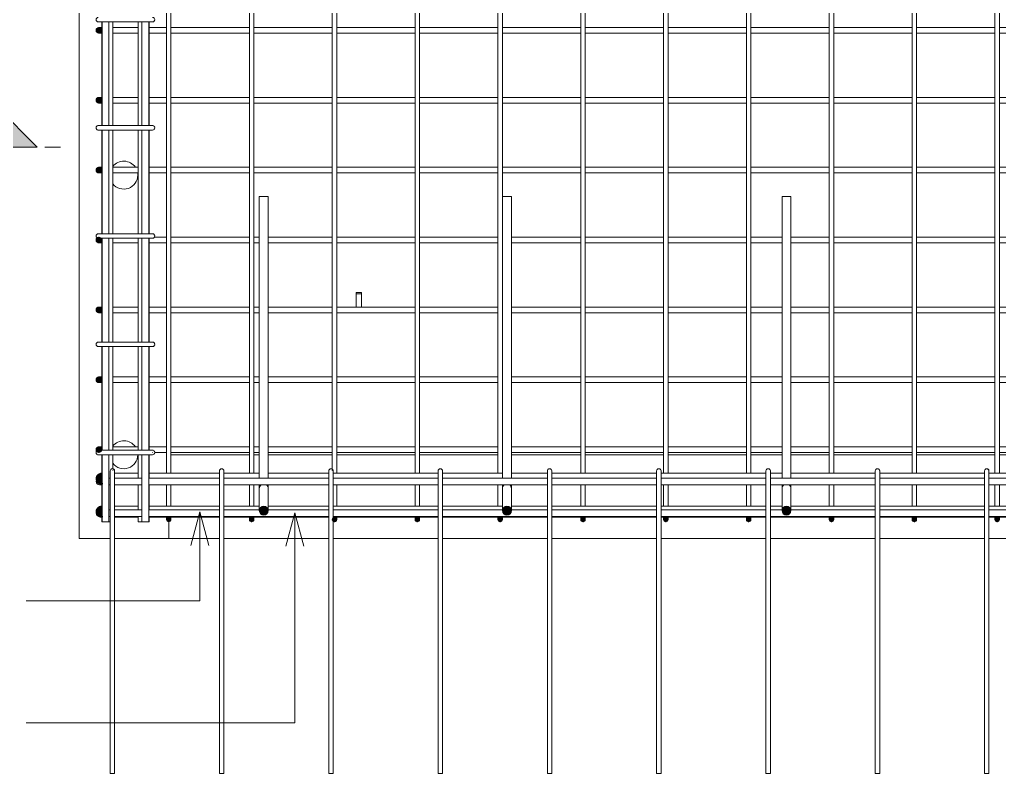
# Model space of a CAD drawing. Header units: millimetres. Extents: x 61914 to 85282, y 2378 to 28606.
# Drawn here: x 63076 to 64829, y 24630 to 25979 of the extents above; entities that cross this region are included whole.
import ezdxf

# ---------------------------------------------------------------- set-up
doc = ezdxf.new("R2010")
doc.units = ezdxf.units.MM
for name, color, linetype, lineweight in [('A-FLOR', 192, 'Continuous', 18), ('A-GENM', 13, 'Continuous', 18), ('G-ANNO-SYMB', 111, 'Continuous', 9), ('S-RBAR', 171, 'Continuous', 18), ('S-RBAR-IDEN', 171, 'Continuous', 9)]:
    doc.layers.add(name, color=color, linetype=linetype, lineweight=lineweight)

# ---------------------------------------------------------------- blocks, each defined once
blk = doc.blocks.new('RR spread anchor face based - RR-SA-2_5-150-V1-Elevation Top1')
at = {"layer": 'A-GENM'}
for p, q in [((66318, 25487.9), (66318, 25490.4)), ((66318, 25490.4), (66328, 25490.4)), ((66318, 25464.4), (66318, 25487.9)), ((66318, 25487.9), (66328, 25487.9)), ((66328, 25490.4), (66328, 25487.9)), ((66328, 25487.9), (66328, 25464.4))]:
    blk.add_line(p, q, dxfattribs=at)
blk = doc.blocks.new('Detail View - M_Section Head - Filled SHOP DWG-600895-Elevation Top1')
at = {"layer": 'G-ANNO-SYMB'}
h = blk.add_hatch(color=256, dxfattribs=at)
edge = h.paths.add_edge_path()
edge.add_line((62881.6, 25976.8), (62881.6, 25910.5))
edge.add_arc((62881.6, 25750.5), 160, 90, 135)
edge.add_line((62768.5, 25863.6), (62881.6, 25976.8))
h = blk.add_hatch(color=256, dxfattribs=at)
edge = h.paths.add_edge_path()
edge.add_line((62881.6, 25976.8), (62994.7, 25863.6))
edge.add_arc((62881.6, 25750.5), 160, 45, 90)
edge.add_line((62881.6, 25910.5), (62881.6, 25976.8))
h = blk.add_hatch(color=256, dxfattribs=at)
edge = h.paths.add_edge_path()
edge.add_line((62655.3, 25750.5), (62768.5, 25863.6))
edge.add_arc((62881.6, 25750.5), 160, 135, 180)
edge.add_line((62721.6, 25750.5), (62655.3, 25750.5))
h = blk.add_hatch(color=256, dxfattribs=at)
edge = h.paths.add_edge_path()
edge.add_line((63107.9, 25750.5), (63041.6, 25750.5))
edge.add_arc((62881.6, 25750.5), 160, 0, 45)
edge.add_line((62994.7, 25863.6), (63107.9, 25750.5))
for p, q in [((62881.6, 25976.8), (62655.3, 25750.5)), ((62881.6, 25976.8), (62768.5, 25863.6)), ((62881.6, 25976.8), (63107.9, 25750.5)), ((62881.6, 25910.5), (62881.6, 25976.8)), ((62881.6, 25976.8), (62881.6, 25910.5)), ((62994.7, 25863.6), (62881.6, 25976.8)), ((62768.5, 25863.6), (62655.3, 25750.5)), ((63107.9, 25750.5), (62994.7, 25863.6)), ((62721.6, 25750.5), (62655.3, 25750.5)), ((62655.3, 25750.5), (62721.6, 25750.5)), ((63041.6, 25750.5), (63107.9, 25750.5)), ((63041.6, 25750.5), (63107.9, 25750.5))]:
    blk.add_line(p, q, dxfattribs=at)
for start, end in [(0, 180), (90, 135), (45, 90), (135, 180), (0, 45), (180, 0)]:
    blk.add_arc((62881.6, 25750.5), 160, start, end, dxfattribs=at)

msp = doc.modelspace()

# ---------------------------------------------------------------- hatches: boundary and pattern name
at = {"layer": 'S-RBAR'}
for points in [[(63218, 25954.4), (63223, 25959.4), (63218, 25964.4), (63213, 25959.4)], [(63218, 25829.4), (63223, 25834.4), (63218, 25839.4), (63213, 25834.4)], [(63218, 25704.4), (63223, 25709.4), (63218, 25714.4), (63213, 25709.4), (63216.8, 25705.6)], [(63218, 25579.4), (63223, 25584.4), (63218, 25589.4), (63213, 25584.4)], [(63218, 25454.4), (63223, 25459.4), (63218, 25464.4), (63213, 25459.4)], [(63218, 25329.4), (63223, 25334.4), (63218, 25339.4), (63213, 25334.4)], [(63218, 25204.4), (63223, 25209.4), (63218, 25214.4), (63213, 25209.4)], [(63223, 25147.4), (63224, 25148.1), (63224, 25165.5), (63217.2, 25165.5), (63213.5, 25154.3)], [(63223, 25088.4), (63224, 25089.1), (63224, 25106.5), (63217.2, 25106.5), (63213.5, 25095.3)], [(63515.5, 25092.8), (63521, 25100.4), (63515.5, 25108), (63506.6, 25105.1), (63506.6, 25095.7)], [(63950.5, 25092.8), (63956, 25100.4), (63950.5, 25108), (63941.6, 25105.1), (63941.6, 25095.7)], [(64450.5, 25092.8), (64456, 25100.4), (64450.5, 25108), (64441.6, 25105.1), (64441.6, 25095.7)], [(63343, 25080.4), (63347, 25084.4), (63343, 25088.4), (63339, 25084.4)], [(63491.2, 25080.4), (63495.2, 25084.4), (63491.2, 25088.4), (63487.2, 25084.4)], [(63639.4, 25080.4), (63643.4, 25084.4), (63639.4, 25088.4), (63635.6, 25084.2)], [(63787.6, 25080.4), (63791.6, 25084.4), (63787.6, 25088.4), (63783.6, 25084.4)], [(63935.8, 25080.4), (63939.8, 25084.4), (63935.8, 25088.4), (63931.8, 25084.4)], [(64084, 25080.4), (64088, 25084.4), (64084, 25088.4), (64080, 25084.4)], [(64232.1, 25080.4), (64236.1, 25084.4), (64232.1, 25088.4), (64228.1, 25084.4)], [(64380.3, 25080.4), (64384.3, 25084.4), (64380.3, 25088.4), (64376.3, 25084.4)], [(64528.5, 25080.4), (64532.5, 25084.4), (64528.5, 25088.4), (64524.5, 25084.4)], [(64676.7, 25080.4), (64680.7, 25084.4), (64676.7, 25088.4), (64672.7, 25084.4)], [(64824.9, 25080.4), (64828.9, 25084.4), (64824.9, 25088.4), (64820.9, 25084.4)]]:
    msp.add_hatch(color=256, dxfattribs=at).paths.add_polyline_path(points)
h = msp.add_hatch(color=256, dxfattribs=at)
edge = h.paths.add_edge_path()
edge.add_arc((63218, 25959.4), 5, 0, 360)
h = msp.add_hatch(color=256, dxfattribs=at)
edge = h.paths.add_edge_path()
edge.add_arc((63218, 25834.4), 5, 0, 360)
h = msp.add_hatch(color=256, dxfattribs=at)
edge = h.paths.add_edge_path()
edge.add_arc((63218, 25709.4), 5, 0, 360)
h = msp.add_hatch(color=256, dxfattribs=at)
edge = h.paths.add_edge_path()
edge.add_arc((63218, 25584.4), 5, 0, 360)
h = msp.add_hatch(color=256, dxfattribs=at)
edge = h.paths.add_edge_path()
edge.add_arc((63218, 25459.4), 5, 0, 360)
h = msp.add_hatch(color=256, dxfattribs=at)
edge = h.paths.add_edge_path()
edge.add_arc((63218, 25334.4), 5, 0, 360)
h = msp.add_hatch(color=256, dxfattribs=at)
edge = h.paths.add_edge_path()
edge.add_arc((63218, 25209.4), 5, 0, 360)
h = msp.add_hatch(color=256, dxfattribs=at)
edge = h.paths.add_edge_path()
edge.add_arc((63223, 25157.4), 10, 84.3106, 270)
edge.add_line((63223, 25147.4), (63223, 25157.4))
edge.add_line((63223, 25157.4), (63224, 25167.3))
h = msp.add_hatch(color=256, dxfattribs=at)
edge = h.paths.add_edge_path()
edge.add_arc((63223, 25157.4), 10, 270, 277.0325)
edge.add_line((63224.3, 25147.5), (63223, 25157.4))
edge.add_line((63223, 25157.4), (63223, 25147.4))
h = msp.add_hatch(color=256, dxfattribs=at)
edge = h.paths.add_edge_path()
edge.add_arc((63223, 25098.4), 10, 84.3106, 270)
edge.add_line((63223, 25088.4), (63223, 25098.4))
edge.add_line((63223, 25098.4), (63224, 25108.3))
h = msp.add_hatch(color=256, dxfattribs=at)
edge = h.paths.add_edge_path()
edge.add_arc((63513, 25100.4), 8, 0, 360)
h = msp.add_hatch(color=256, dxfattribs=at)
edge = h.paths.add_edge_path()
edge.add_arc((63948, 25100.4), 8, 0, 360)
h = msp.add_hatch(color=256, dxfattribs=at)
edge = h.paths.add_edge_path()
edge.add_arc((64448, 25100.4), 8, 0, 360)
h = msp.add_hatch(color=256, dxfattribs=at)
edge = h.paths.add_edge_path()
edge.add_arc((63223, 25098.4), 10, 270, 277.0325)
edge.add_line((63224.3, 25088.5), (63223, 25098.4))
edge.add_line((63223, 25098.4), (63223, 25088.4))
h = msp.add_hatch(color=256, dxfattribs=at)
edge = h.paths.add_edge_path()
edge.add_arc((63343, 25084.4), 4, 0, 360)
h = msp.add_hatch(color=256, dxfattribs=at)
edge = h.paths.add_edge_path()
edge.add_arc((63491.2, 25084.4), 4, 0, 360)
h = msp.add_hatch(color=256, dxfattribs=at)
edge = h.paths.add_edge_path()
edge.add_arc((63639.4, 25084.4), 4, 0, 360)
h = msp.add_hatch(color=256, dxfattribs=at)
edge = h.paths.add_edge_path()
edge.add_arc((63787.6, 25084.4), 4, 0, 360)
h = msp.add_hatch(color=256, dxfattribs=at)
edge = h.paths.add_edge_path()
edge.add_arc((63935.8, 25084.4), 4, 0, 360)
h = msp.add_hatch(color=256, dxfattribs=at)
edge = h.paths.add_edge_path()
edge.add_arc((64084, 25084.4), 4, 0, 360)
h = msp.add_hatch(color=256, dxfattribs=at)
edge = h.paths.add_edge_path()
edge.add_arc((64232.1, 25084.4), 4, 0, 360)
h = msp.add_hatch(color=256, dxfattribs=at)
edge = h.paths.add_edge_path()
edge.add_arc((64380.3, 25084.4), 4, 0, 360)
h = msp.add_hatch(color=256, dxfattribs=at)
edge = h.paths.add_edge_path()
edge.add_arc((64528.5, 25084.4), 4, 0, 360)
h = msp.add_hatch(color=256, dxfattribs=at)
edge = h.paths.add_edge_path()
edge.add_arc((64676.7, 25084.4), 4, 0, 360)
h = msp.add_hatch(color=256, dxfattribs=at)
edge = h.paths.add_edge_path()
edge.add_arc((64824.9, 25084.4), 4, 0, 360)

# ---------------------------------------------------------------- linework, layer by layer
at = {"layer": 'A-FLOR'}
for p, q in [((63183, 27100.4), (63183, 25050.4)), ((63487.2, 25200.4), (63347, 25200.4)), ((63505, 25200.4), (63495.2, 25200.4)), ((63635.4, 25200.4), (63521, 25200.4)), ((63783.6, 25200.4), (63643.4, 25200.4)), ((63931.8, 25200.4), (63791.6, 25200.4)), ((64080, 25200.4), (63956, 25200.4)), ((64228.1, 25200.4), (64088, 25200.4)), ((64376.3, 25200.4), (64236.1, 25200.4)), ((64440, 25200.4), (64384.3, 25200.4)), ((64524.5, 25200.4), (64456, 25200.4)), ((64672.7, 25200.4), (64532.5, 25200.4)), ((64820.9, 25200.4), (64680.7, 25200.4)), ((64940, 25200.4), (64828.9, 25200.4)), ((63343, 25083.9), (63343, 25084.4)), ((63343, 25050.4), (63343, 25080.4)), ((63183, 25050.4), (63238.2, 25050.4)), ((63246.2, 25050.4), (63433.7, 25050.4)), ((63441.7, 25050.4), (63629.2, 25050.4)), ((63637.2, 25050.4), (63824.7, 25050.4)), ((63832.7, 25050.4), (64020.2, 25050.4)), ((64028.2, 25050.4), (64215.7, 25050.4)), ((64223.7, 25050.4), (64411.2, 25050.4)), ((64419.2, 25050.4), (64606.7, 25050.4)), ((64614.7, 25050.4), (64802.2, 25050.4)), ((64810.2, 25050.4), (64997.7, 25050.4))]:
    msp.add_line(p, q, dxfattribs=at)
for centre, start, end in [((63262.6, 25700.4), 34.3456, 142.1054), ((63262.6, 25700.4), 217.8946, 0), ((63262.6, 25700.4), 0, 9.2729), ((63262.6, 25200.4), 34.3456, 142.1054), ((63262.6, 25200.4), 217.8946, 0)]:
    msp.add_arc(centre, 25, start, end, dxfattribs=at)
at = {"layer": 'G-ANNO-SYMB'}
msp.add_line((63149.1, 25750.5), (63121.6, 25750.5), dxfattribs=at)
at = {"layer": 'S-RBAR'}
for p, q in [((63339, 26943.2), (63339, 25207.6)), ((63347, 26943.2), (63347, 25207.6)), ((63487.2, 26943.2), (63487.2, 25207.6)), ((63495.2, 26943.2), (63495.2, 25207.6)), ((63635.4, 26943.2), (63635.4, 25207.6)), ((63643.4, 26943.2), (63643.4, 25207.6)), ((63783.6, 26943.2), (63783.6, 25207.6)), ((63791.6, 26943.2), (63791.6, 25207.6)), ((63931.8, 26943.2), (63931.8, 25207.6)), ((63939.8, 26943.2), (63939.8, 25207.6)), ((64080, 26943.2), (64080, 25207.6)), ((64088, 26943.2), (64088, 25207.6)), ((64228.1, 26943.2), (64228.1, 25207.6)), ((64236.1, 26943.2), (64236.1, 25207.6)), ((64384.3, 26943.2), (64384.3, 25207.6)), ((64524.5, 26943.2), (64524.5, 25207.6)), ((64532.5, 26943.2), (64532.5, 25207.6)), ((64672.7, 26943.2), (64672.7, 25207.6)), ((64680.7, 26943.2), (64680.7, 25207.6)), ((64820.9, 26943.2), (64820.9, 25207.6)), ((64828.9, 26943.2), (64828.9, 25207.6)), ((64376.3, 26488.5), (64376.3, 25207.6)), ((63218, 25964.4), (63213, 25959.4)), ((63213, 25959.4), (63218, 25954.4)), ((63217, 25974.6), (63215.6, 25974.6)), ((63217, 25974.6), (63237, 25974.6)), ((63218, 25964.4), (63222.7, 25964.4)), ((63223, 25959.4), (63218, 25964.4)), ((63218, 25954.4), (63223, 25959.4)), ((63223, 25974.6), (63223, 25789.1)), ((63224, 25974.6), (63224, 25789.1)), ((63236, 25974.6), (63236, 25789.1)), ((63294, 25974.6), (63237, 25974.6)), ((63243, 25974.6), (63243, 25789.1)), ((63243, 25964.4), (63288, 25964.4)), ((63288, 25974.6), (63288, 25789.1)), ((63294, 25974.6), (63314, 25974.6)), ((63294, 25974.6), (63314, 25974.6)), ((63295.1, 25974.6), (63295.1, 25789.1)), ((63307.1, 25974.6), (63307.1, 25789.1)), ((63308, 25974.6), (63308, 25789.1)), ((63308, 25964.4), (63339, 25964.4)), ((63347, 25964.4), (63487.2, 25964.4)), ((63495.2, 25964.4), (63635.4, 25964.4)), ((63643.4, 25964.4), (63783.6, 25964.4)), ((63791.6, 25964.4), (63931.8, 25964.4)), ((63939.8, 25964.4), (64080, 25964.4)), ((64088, 25964.4), (64228.1, 25964.4)), ((64236.1, 25964.4), (64376.3, 25964.4)), ((64384.3, 25964.4), (64524.5, 25964.4)), ((64532.5, 25964.4), (64672.7, 25964.4)), ((64680.7, 25964.4), (64820.9, 25964.4)), ((64828.9, 25964.4), (64969, 25964.4)), ((63218, 25954.4), (63222.7, 25954.4)), ((63243, 25954.4), (63288, 25954.4)), ((63308, 25954.4), (63339, 25954.4)), ((63347, 25954.4), (63487.2, 25954.4)), ((63495.2, 25954.4), (63635.4, 25954.4)), ((63643.4, 25954.4), (63783.6, 25954.4)), ((63791.6, 25954.4), (63931.8, 25954.4)), ((63939.8, 25954.4), (64080, 25954.4)), ((64088, 25954.4), (64228.1, 25954.4)), ((64236.1, 25954.4), (64376.3, 25954.4)), ((64384.3, 25954.4), (64524.5, 25954.4)), ((64532.5, 25954.4), (64672.7, 25954.4)), ((64680.7, 25954.4), (64820.9, 25954.4)), ((64828.9, 25954.4), (64969, 25954.4)), ((63218, 25839.4), (63213, 25834.4)), ((63218, 25839.4), (63222.7, 25839.4)), ((63223, 25834.4), (63218, 25839.4)), ((63243, 25839.4), (63288, 25839.4)), ((63308, 25839.4), (63339, 25839.4)), ((63347, 25839.4), (63487.2, 25839.4)), ((63495.2, 25839.4), (63635.4, 25839.4)), ((63643.4, 25839.4), (63783.6, 25839.4)), ((63791.6, 25839.4), (63931.8, 25839.4)), ((63939.8, 25839.4), (64080, 25839.4)), ((64088, 25839.4), (64228.1, 25839.4)), ((64236.1, 25839.4), (64376.3, 25839.4)), ((64384.3, 25839.4), (64524.5, 25839.4)), ((64532.5, 25839.4), (64672.7, 25839.4)), ((64680.7, 25839.4), (64820.9, 25839.4)), ((64828.9, 25839.4), (64969, 25839.4)), ((63213, 25834.4), (63218, 25829.4)), ((63218, 25829.4), (63223, 25834.4)), ((63218, 25829.4), (63222.7, 25829.4)), ((63243, 25829.4), (63288, 25829.4)), ((63308, 25829.4), (63339, 25829.4)), ((63347, 25829.4), (63487.2, 25829.4)), ((63495.2, 25829.4), (63635.4, 25829.4)), ((63643.4, 25829.4), (63783.6, 25829.4)), ((63791.6, 25829.4), (63931.8, 25829.4)), ((63939.8, 25829.4), (64080, 25829.4)), ((64088, 25829.4), (64228.1, 25829.4)), ((64236.1, 25829.4), (64376.3, 25829.4)), ((64384.3, 25829.4), (64524.5, 25829.4)), ((64532.5, 25829.4), (64672.7, 25829.4)), ((64680.7, 25829.4), (64820.9, 25829.4)), ((64828.9, 25829.4), (64969, 25829.4)), ((63217, 25789.1), (63215.6, 25789.1)), ((63217, 25789.1), (63237, 25789.1)), ((63294, 25789.1), (63237, 25789.1)), ((63294, 25789.1), (63308.2, 25789.1)), ((63308.2, 25789.1), (63314, 25789.1)), ((63308.2, 25789.1), (63314, 25789.1)), ((63217, 25781.1), (63215.6, 25781.1)), ((63217, 25781.1), (63237, 25781.1)), ((63223, 25781.1), (63223, 25595.5)), ((63224, 25781.1), (63224, 25595.5)), ((63236, 25781.1), (63236, 25595.5)), ((63294, 25781.1), (63237, 25781.1)), ((63243, 25781.1), (63243, 25595.5)), ((63288, 25781.1), (63288, 25595.5)), ((63294, 25781.1), (63314, 25781.1)), ((63294, 25781.1), (63314, 25781.1)), ((63295.1, 25781.1), (63295.1, 25595.5)), ((63307.1, 25781.1), (63307.1, 25595.5)), ((63308, 25781.1), (63308, 25595.5)), ((63218, 25714.4), (63213, 25709.4)), ((63218, 25714.4), (63222.7, 25714.4)), ((63223, 25709.4), (63218, 25714.4)), ((63243, 25714.4), (63288, 25714.4)), ((63308, 25714.4), (63339, 25714.4)), ((63347, 25714.4), (63487.2, 25714.4)), ((63495.2, 25714.4), (63635.4, 25714.4)), ((63643.4, 25714.4), (63783.6, 25714.4)), ((63791.6, 25714.4), (63931.8, 25714.4)), ((63939.8, 25714.4), (64080, 25714.4)), ((64088, 25714.4), (64228.1, 25714.4)), ((64236.1, 25714.4), (64376.3, 25714.4)), ((64384.3, 25714.4), (64524.5, 25714.4)), ((64532.5, 25714.4), (64672.7, 25714.4)), ((64680.7, 25714.4), (64820.9, 25714.4)), ((64828.9, 25714.4), (64969, 25714.4)), ((63213, 25709.4), (63216.8, 25705.6)), ((63216.8, 25705.6), (63218, 25704.4)), ((63218, 25704.4), (63223, 25709.4)), ((63218, 25704.4), (63222.7, 25704.4)), ((63243, 25704.4), (63288, 25704.4)), ((63308, 25704.4), (63339, 25704.4)), ((63347, 25704.4), (63487.2, 25704.4)), ((63495.2, 25704.4), (63635.4, 25704.4)), ((63643.4, 25704.4), (63783.6, 25704.4)), ((63791.6, 25704.4), (63931.8, 25704.4)), ((63939.8, 25704.4), (64080, 25704.4)), ((64088, 25704.4), (64228.1, 25704.4)), ((64236.1, 25704.4), (64376.3, 25704.4)), ((64384.3, 25704.4), (64524.5, 25704.4)), ((64532.5, 25704.4), (64672.7, 25704.4)), ((64680.7, 25704.4), (64820.9, 25704.4)), ((64828.9, 25704.4), (64969, 25704.4)), ((63521, 25662.3), (63505, 25662.3)), ((63505, 25179.9), (63505, 25662.3)), ((63521, 25179.9), (63521, 25662.3)), ((63956, 25662.3), (63940, 25662.3)), ((63940, 25179.9), (63940, 25662.3)), ((63956, 25179.9), (63956, 25662.3)), ((64456, 25662.3), (64440, 25662.3)), ((64440, 25179.9), (64440, 25662.3)), ((64456, 25179.9), (64456, 25662.3)), ((63218, 25589.4), (63213, 25584.4)), ((63217, 25595.5), (63215.6, 25595.5)), ((63217, 25595.5), (63237, 25595.5)), ((63223, 25584.4), (63218, 25589.4)), ((63294, 25595.5), (63237, 25595.5)), ((63294, 25595.5), (63308.2, 25595.5)), ((63308.2, 25595.5), (63314, 25595.5)), ((63308.2, 25595.5), (63314, 25595.5)), ((63317.1, 25589.4), (63339, 25589.4)), ((63347, 25589.4), (63487.2, 25589.4)), ((63495.2, 25589.4), (63505, 25589.4)), ((63521, 25589.4), (63635.4, 25589.4)), ((63643.4, 25589.4), (63783.6, 25589.4)), ((63791.6, 25589.4), (63931.8, 25589.4)), ((63956, 25589.4), (64080, 25589.4)), ((64088, 25589.4), (64228.1, 25589.4)), ((64236.1, 25589.4), (64376.3, 25589.4)), ((64384.3, 25589.4), (64440, 25589.4)), ((64456, 25589.4), (64524.5, 25589.4)), ((64532.5, 25589.4), (64672.7, 25589.4)), ((64680.7, 25589.4), (64820.9, 25589.4)), ((64828.9, 25589.4), (64940, 25589.4)), ((63213, 25584.4), (63218, 25579.4)), ((63217, 25587.5), (63215.6, 25587.5)), ((63217, 25587.5), (63237, 25587.5)), ((63218, 25579.4), (63223, 25584.4)), ((63218, 25579.4), (63222.7, 25579.4)), ((63223, 25587.5), (63223, 25401.9)), ((63224, 25587.5), (63224, 25401.9)), ((63236, 25587.5), (63236, 25401.9)), ((63294, 25587.5), (63237, 25587.5)), ((63243, 25587.5), (63243, 25401.9)), ((63243, 25579.4), (63288, 25579.4)), ((63288, 25587.5), (63288, 25401.9)), ((63294, 25587.5), (63314, 25587.5)), ((63294, 25587.5), (63314, 25587.5)), ((63295.1, 25587.5), (63295.1, 25401.9)), ((63307.1, 25587.5), (63307.1, 25401.9)), ((63308, 25587.5), (63308, 25401.9)), ((63308, 25579.4), (63339, 25579.4)), ((63347, 25579.4), (63487.2, 25579.4)), ((63495.2, 25579.4), (63505, 25579.4)), ((63521, 25579.4), (63635.4, 25579.4)), ((63643.4, 25579.4), (63783.6, 25579.4)), ((63791.6, 25579.4), (63931.8, 25579.4)), ((63956, 25579.4), (64080, 25579.4)), ((64088, 25579.4), (64228.1, 25579.4)), ((64236.1, 25579.4), (64376.3, 25579.4)), ((64384.3, 25579.4), (64440, 25579.4)), ((64456, 25579.4), (64524.5, 25579.4)), ((64532.5, 25579.4), (64672.7, 25579.4)), ((64680.7, 25579.4), (64820.9, 25579.4)), ((64828.9, 25579.4), (64940, 25579.4)), ((63218, 25464.4), (63213, 25459.4)), ((63213, 25459.4), (63218, 25454.4)), ((63218, 25464.4), (63222.7, 25464.4)), ((63223, 25459.4), (63218, 25464.4)), ((63218, 25454.4), (63223, 25459.4)), ((63218, 25454.4), (63222.7, 25454.4)), ((63243, 25464.4), (63288, 25464.4)), ((63243, 25454.4), (63288, 25454.4)), ((63308, 25464.4), (63339, 25464.4)), ((63308, 25454.4), (63339, 25454.4)), ((63347, 25464.4), (63487.2, 25464.4)), ((63347, 25454.4), (63487.2, 25454.4)), ((63495.2, 25464.4), (63505, 25464.4)), ((63495.2, 25454.4), (63505, 25454.4)), ((63521, 25464.4), (63635.4, 25464.4)), ((63521, 25454.4), (63635.4, 25454.4)), ((63643.4, 25464.4), (63783.6, 25464.4)), ((63643.4, 25454.4), (63783.6, 25454.4)), ((63791.6, 25464.4), (63931.8, 25464.4)), ((63791.6, 25454.4), (63931.8, 25454.4)), ((63956, 25464.4), (64080, 25464.4)), ((63956, 25454.4), (64080, 25454.4)), ((64088, 25464.4), (64228.1, 25464.4)), ((64088, 25454.4), (64228.1, 25454.4)), ((64236.1, 25464.4), (64376.3, 25464.4)), ((64236.1, 25454.4), (64376.3, 25454.4)), ((64384.3, 25464.4), (64440, 25464.4)), ((64384.3, 25454.4), (64440, 25454.4)), ((64456, 25464.4), (64524.5, 25464.4)), ((64456, 25454.4), (64524.5, 25454.4)), ((64532.5, 25464.4), (64672.7, 25464.4)), ((64532.5, 25454.4), (64672.7, 25454.4)), ((64680.7, 25464.4), (64820.9, 25464.4)), ((64680.7, 25454.4), (64820.9, 25454.4)), ((64828.9, 25464.4), (64940, 25464.4)), ((64828.9, 25454.4), (64940, 25454.4)), ((63217, 25401.9), (63215.6, 25401.9)), ((63217, 25401.9), (63237, 25401.9)), ((63294, 25401.9), (63237, 25401.9)), ((63294, 25401.9), (63308.2, 25401.9)), ((63308.2, 25401.9), (63314, 25401.9)), ((63308.2, 25401.9), (63314, 25401.9)), ((63217, 25393.9), (63215.6, 25393.9)), ((63217, 25393.9), (63237, 25393.9)), ((63223, 25393.9), (63223, 25292.2)), ((63224, 25393.9), (63224, 25208.4)), ((63236, 25393.9), (63236, 25208.4)), ((63294, 25393.9), (63237, 25393.9)), ((63243, 25393.9), (63243, 25292.2)), ((63288, 25393.9), (63288, 25292.2)), ((63294, 25393.9), (63314, 25393.9)), ((63294, 25393.9), (63314, 25393.9)), ((63295.1, 25393.9), (63295.1, 25208.4)), ((63307.1, 25393.9), (63307.1, 25208.4)), ((63308, 25393.9), (63308, 25292.2)), ((63218, 25339.4), (63213, 25334.4)), ((63213, 25334.4), (63218, 25329.4)), ((63218, 25339.4), (63222.7, 25339.4)), ((63223, 25334.4), (63218, 25339.4)), ((63218, 25329.4), (63223, 25334.4)), ((63218, 25329.4), (63222.7, 25329.4)), ((63243, 25339.4), (63288, 25339.4)), ((63243, 25329.4), (63288, 25329.4)), ((63308, 25339.4), (63339, 25339.4)), ((63308, 25329.4), (63339, 25329.4)), ((63347, 25339.4), (63487.2, 25339.4)), ((63347, 25329.4), (63487.2, 25329.4)), ((63495.2, 25339.4), (63505, 25339.4)), ((63495.2, 25329.4), (63505, 25329.4)), ((63521, 25339.4), (63635.4, 25339.4)), ((63521, 25329.4), (63635.4, 25329.4)), ((63643.4, 25339.4), (63783.6, 25339.4)), ((63643.4, 25329.4), (63783.6, 25329.4)), ((63791.6, 25339.4), (63931.8, 25339.4)), ((63791.6, 25329.4), (63931.8, 25329.4)), ((63956, 25339.4), (64080, 25339.4)), ((63956, 25329.4), (64080, 25329.4)), ((64088, 25339.4), (64228.1, 25339.4)), ((64088, 25329.4), (64228.1, 25329.4)), ((64236.1, 25339.4), (64376.3, 25339.4)), ((64236.1, 25329.4), (64376.3, 25329.4)), ((64384.3, 25339.4), (64440, 25339.4)), ((64384.3, 25329.4), (64440, 25329.4)), ((64456, 25339.4), (64524.5, 25339.4)), ((64456, 25329.4), (64524.5, 25329.4)), ((64532.5, 25339.4), (64672.7, 25339.4)), ((64532.5, 25329.4), (64672.7, 25329.4)), ((64680.7, 25339.4), (64820.9, 25339.4)), ((64680.7, 25329.4), (64820.9, 25329.4)), ((64828.9, 25339.4), (64940, 25339.4)), ((64828.9, 25329.4), (64940, 25329.4)), ((63223, 25292.2), (63223, 25284)), ((63243, 25292.2), (63243, 25284)), ((63288, 25292.2), (63288, 25284)), ((63308, 25292.2), (63308, 25284)), ((63223, 25284), (63223, 25208.4)), ((63243, 25284), (63243, 25208.4)), ((63288, 25284), (63288, 25208.4)), ((63308, 25284), (63308, 25208.4)), ((63218, 25214.4), (63213, 25209.4)), ((63213, 25209.4), (63218, 25204.4)), ((63217, 25208.4), (63215.6, 25208.4)), ((63217, 25208.4), (63237, 25208.4)), ((63218, 25214.4), (63222.7, 25214.4)), ((63223, 25209.4), (63218, 25214.4)), ((63218, 25204.4), (63223, 25209.4)), ((63294, 25208.4), (63237, 25208.4)), ((63243, 25214.4), (63288, 25214.4)), ((63294, 25208.4), (63308.2, 25208.4)), ((63308, 25214.4), (63339, 25214.4)), ((63308.2, 25208.4), (63314, 25208.4)), ((63308.2, 25208.4), (63314, 25208.4)), ((63314, 25204.4), (63314.6, 25204.4)), ((63318, 25204.4), (63339, 25204.4)), ((63339, 25199.1), (63339, 25207.6)), ((63347, 25214.4), (63487.2, 25214.4)), ((63347, 25199.1), (63347, 25207.6)), ((63347, 25204.4), (63487.2, 25204.4)), ((63487.2, 25199.1), (63487.2, 25207.6)), ((63495.2, 25214.4), (63505, 25214.4)), ((63495.2, 25199.1), (63495.2, 25207.6)), ((63495.2, 25204.4), (63505, 25204.4)), ((63521, 25214.4), (63635.4, 25214.4)), ((63521, 25204.4), (63635.4, 25204.4)), ((63635.4, 25199.1), (63635.4, 25207.6)), ((63643.4, 25214.4), (63783.6, 25214.4)), ((63643.4, 25199.1), (63643.4, 25207.6)), ((63643.4, 25204.4), (63783.6, 25204.4)), ((63783.6, 25199.1), (63783.6, 25207.6)), ((63791.6, 25214.4), (63931.8, 25214.4)), ((63791.6, 25199.1), (63791.6, 25207.6)), ((63791.6, 25204.4), (63931.8, 25204.4)), ((63931.8, 25199.1), (63931.8, 25207.6)), ((63939.8, 25199.1), (63939.8, 25207.6)), ((63956, 25214.4), (64080, 25214.4)), ((63956, 25204.4), (64080, 25204.4)), ((64080, 25199.1), (64080, 25207.6)), ((64088, 25214.4), (64228.1, 25214.4)), ((64088, 25199.1), (64088, 25207.6)), ((64088, 25204.4), (64228.1, 25204.4)), ((64228.1, 25199.1), (64228.1, 25207.6)), ((64236.1, 25214.4), (64376.3, 25214.4)), ((64236.1, 25199.1), (64236.1, 25207.6)), ((64236.1, 25204.4), (64376.3, 25204.4)), ((64376.3, 25199.1), (64376.3, 25207.6)), ((64384.3, 25214.4), (64440, 25214.4)), ((64384.3, 25199.1), (64384.3, 25207.6)), ((64384.3, 25204.4), (64440, 25204.4)), ((64456, 25214.4), (64524.5, 25214.4)), ((64456, 25204.4), (64524.5, 25204.4)), ((64524.5, 25199.1), (64524.5, 25207.6)), ((64532.5, 25214.4), (64672.7, 25214.4)), ((64532.5, 25199.1), (64532.5, 25207.6)), ((64532.5, 25204.4), (64672.7, 25204.4)), ((64672.7, 25199.1), (64672.7, 25207.6)), ((64680.7, 25214.4), (64820.9, 25214.4)), ((64680.7, 25199.1), (64680.7, 25207.6)), ((64680.7, 25204.4), (64820.9, 25204.4)), ((64820.9, 25199.1), (64820.9, 25207.6)), ((64828.9, 25214.4), (64940, 25214.4)), ((64828.9, 25199.1), (64828.9, 25207.6)), ((64828.9, 25204.4), (64940, 25204.4)), ((63217, 25200.4), (63215.6, 25200.4)), ((63217, 25200.4), (63237, 25200.4)), ((63223, 25200.4), (63223, 25184.9)), ((63224, 25200.4), (63224, 25080.4)), ((63236, 25200.4), (63236, 25080.4)), ((63294, 25200.4), (63237, 25200.4)), ((63243, 25200.4), (63243, 25184.9)), ((63288, 25200.4), (63288, 25184.9)), ((63294, 25200.4), (63314, 25200.4)), ((63294, 25200.4), (63314, 25200.4)), ((63295.1, 25200.4), (63295.1, 25080.4)), ((63307.1, 25200.4), (63307.1, 25080.4)), ((63308, 25200.4), (63308, 25184.9)), ((63339, 25199.1), (63339, 25185.7)), ((63347, 25199.1), (63347, 25185.7)), ((63487.2, 25199.1), (63487.2, 25185.7)), ((63495.2, 25199.1), (63495.2, 25185.7)), ((63635.4, 25199.1), (63635.4, 25185.7)), ((63643.4, 25199.1), (63643.4, 25185.7)), ((63783.6, 25199.1), (63783.6, 25185.7)), ((63791.6, 25199.1), (63791.6, 25185.7)), ((63931.8, 25199.1), (63931.8, 25185.7)), ((63939.8, 25199.1), (63939.8, 25185.7)), ((64080, 25199.1), (64080, 25185.7)), ((64088, 25199.1), (64088, 25185.7)), ((64228.1, 25199.1), (64228.1, 25185.7)), ((64236.1, 25199.1), (64236.1, 25185.7)), ((64376.3, 25199.1), (64376.3, 25185.7)), ((64384.3, 25199.1), (64384.3, 25185.7)), ((64524.5, 25199.1), (64524.5, 25185.7)), ((64532.5, 25199.1), (64532.5, 25185.7)), ((64672.7, 25199.1), (64672.7, 25185.7)), ((64680.7, 25199.1), (64680.7, 25185.7)), ((64820.9, 25199.1), (64820.9, 25185.7)), ((64828.9, 25199.1), (64828.9, 25185.7)), ((63223, 25176.8), (63223, 25184.9)), ((63223, 25176.8), (63223, 25167.4)), ((63238.2, 25171.4), (63238.2, 25151.4)), ((63238.2, 25171.4), (63238.2, 25151.4)), ((63243, 25176.8), (63243, 25184.9)), ((63243, 25176.8), (63243, 25175.3)), ((63243, 25172), (63243, 25171.4)), ((63246.2, 25171.4), (63246.2, 25165.5)), ((63246.2, 25171.4), (63246.2, 25165.5)), ((63288, 25176.8), (63288, 25184.9)), ((63288, 25176.8), (63288, 25158.4)), ((63308, 25176.8), (63308, 25184.9)), ((63308, 25176.8), (63308, 25158.4)), ((63339, 25185.7), (63339, 25177.2)), ((63339, 25177.2), (63339, 25167.4)), ((63347, 25185.7), (63347, 25177.2)), ((63347, 25177.2), (63347, 25167.4)), ((63433.7, 25171.4), (63433.7, 25151.4)), ((63433.7, 25171.4), (63433.7, 25151.4)), ((63441.7, 25171.4), (63441.7, 25165.5)), ((63441.7, 25171.4), (63441.7, 25165.5)), ((63487.2, 25185.7), (63487.2, 25177.2)), ((63487.2, 25177.2), (63487.2, 25167.4)), ((63495.2, 25185.7), (63495.2, 25177.2)), ((63495.2, 25177.2), (63495.2, 25167.4)), ((63505, 25158.1), (63505, 25179.9)), ((63521, 25158.1), (63521, 25179.9)), ((63629.2, 25171.4), (63629.2, 25151.4)), ((63629.2, 25171.4), (63629.2, 25151.4)), ((63635.4, 25185.7), (63635.4, 25177.2)), ((63635.4, 25177.2), (63635.4, 25174.4)), ((63635.4, 25172.2), (63635.4, 25171.4)), ((63637.2, 25171.4), (63637.2, 25165.5)), ((63637.2, 25171.4), (63637.2, 25165.5)), ((63643.4, 25185.7), (63643.4, 25177.2)), ((63643.4, 25177.2), (63643.4, 25167.4)), ((63783.6, 25185.7), (63783.6, 25177.2)), ((63783.6, 25177.2), (63783.6, 25167.4)), ((63791.6, 25185.7), (63791.6, 25177.2)), ((63791.6, 25177.2), (63791.6, 25167.4)), ((63824.7, 25171.4), (63824.7, 25151.4)), ((63824.7, 25171.4), (63824.7, 25151.4)), ((63832.7, 25171.4), (63832.7, 25165.5)), ((63832.7, 25171.4), (63832.7, 25165.5)), ((63931.8, 25185.7), (63931.8, 25177.2)), ((63931.8, 25177.2), (63931.8, 25167.4)), ((63939.8, 25185.7), (63939.8, 25177.2)), ((63939.8, 25177.2), (63939.8, 25167.4)), ((63940, 25158.1), (63940, 25179.9)), ((63956, 25158.1), (63956, 25179.9)), ((64020.2, 25171.4), (64020.2, 25151.4)), ((64020.2, 25171.4), (64020.2, 25151.4)), ((64028.2, 25171.4), (64028.2, 25165.5)), ((64028.2, 25171.4), (64028.2, 25165.5)), ((64080, 25185.7), (64080, 25177.2)), ((64080, 25177.2), (64080, 25167.4)), ((64088, 25185.7), (64088, 25177.2)), ((64088, 25177.2), (64088, 25167.4)), ((64215.7, 25171.4), (64215.7, 25151.4)), ((64215.7, 25171.4), (64215.7, 25151.4)), ((64223.7, 25171.4), (64223.7, 25165.5)), ((64223.7, 25171.4), (64223.7, 25165.5)), ((64228.1, 25185.7), (64228.1, 25177.2)), ((64228.1, 25177.2), (64228.1, 25167.4)), ((64236.1, 25185.7), (64236.1, 25177.2)), ((64236.1, 25177.2), (64236.1, 25167.4)), ((64376.3, 25185.7), (64376.3, 25177.2)), ((64376.3, 25177.2), (64376.3, 25167.4)), ((64384.3, 25185.7), (64384.3, 25177.2)), ((64384.3, 25177.2), (64384.3, 25167.4)), ((64411.2, 25171.4), (64411.2, 25151.4)), ((64411.2, 25171.4), (64411.2, 25151.4)), ((64419.2, 25171.4), (64419.2, 25165.5)), ((64419.2, 25171.4), (64419.2, 25165.5)), ((64440, 25158.1), (64440, 25179.9)), ((64456, 25158.1), (64456, 25179.9)), ((64524.5, 25185.7), (64524.5, 25177.2)), ((64524.5, 25177.2), (64524.5, 25167.4)), ((64532.5, 25185.7), (64532.5, 25177.2)), ((64532.5, 25177.2), (64532.5, 25167.4)), ((64606.7, 25171.4), (64606.7, 25151.4)), ((64606.7, 25171.4), (64606.7, 25151.4)), ((64614.7, 25171.4), (64614.7, 25165.5)), ((64614.7, 25171.4), (64614.7, 25165.5)), ((64672.7, 25185.7), (64672.7, 25177.2)), ((64672.7, 25177.2), (64672.7, 25167.4)), ((64680.7, 25185.7), (64680.7, 25177.2)), ((64680.7, 25177.2), (64680.7, 25167.4)), ((64802.2, 25171.4), (64802.2, 25151.4)), ((64802.2, 25171.4), (64802.2, 25151.4)), ((64810.2, 25171.4), (64810.2, 25165.5)), ((64810.2, 25171.4), (64810.2, 25165.5)), ((64820.9, 25185.7), (64820.9, 25177.2)), ((64820.9, 25177.2), (64820.9, 25167.4)), ((64828.9, 25185.7), (64828.9, 25177.2)), ((64828.9, 25177.2), (64828.9, 25167.4)), ((63217.2, 25165.5), (63213.5, 25154.3)), ((63213.5, 25154.3), (63223, 25147.4)), ((63224, 25165.5), (63217.2, 25165.5)), ((63219, 25158.4), (63223.7, 25158.4)), ((63223, 25167.4), (63223.2, 25167.4)), ((63223, 25157.4), (63224, 25167.3)), ((63224.3, 25147.5), (63223, 25157.4)), ((63223, 25157.4), (63223, 25147.4)), ((63223, 25147.4), (63223, 25157.4)), ((63224, 25148.1), (63224, 25165.5)), ((63235.8, 25158.4), (63238, 25158.4)), ((63238.2, 24630.4), (63238.2, 25151.4)), ((63238.2, 25104.4), (63238.2, 25151.4)), ((63246.1, 25167.4), (63265, 25167.4)), ((63246.1, 25158.4), (63249, 25158.4)), ((63246.2, 25165.5), (63246.2, 25151.4)), ((63246.2, 24630.4), (63246.2, 25151.4)), ((63246.2, 25104.4), (63246.2, 25151.4)), ((63295.1, 25158.4), (63249, 25158.4)), ((63265, 25167.4), (63288, 25167.4)), ((63433.7, 25158.4), (63307.1, 25158.4)), ((63308, 25167.4), (63433.7, 25167.4)), ((63433.7, 24630.4), (63433.7, 25151.4)), ((63433.7, 25104.4), (63433.7, 25151.4)), ((63441.7, 25167.4), (63505, 25167.4)), ((63441.7, 25165.5), (63441.7, 25151.4)), ((63629.2, 25158.4), (63441.7, 25158.4)), ((63441.7, 24630.4), (63441.7, 25151.4)), ((63441.7, 25104.4), (63441.7, 25151.4)), ((63521, 25167.4), (63629.2, 25167.4)), ((63629.2, 24630.4), (63629.2, 25151.4)), ((63629.2, 25104.4), (63629.2, 25151.4)), ((63637.2, 25167.4), (63824.7, 25167.4)), ((63637.2, 25165.5), (63637.2, 25151.4)), ((63824.7, 25158.4), (63637.2, 25158.4)), ((63637.2, 24630.4), (63637.2, 25151.4)), ((63637.2, 25104.4), (63637.2, 25151.4)), ((63824.7, 24630.4), (63824.7, 25151.4)), ((63824.7, 25104.4), (63824.7, 25151.4)), ((63832.7, 25167.4), (63940, 25167.4)), ((63832.7, 25165.5), (63832.7, 25151.4)), ((64020.2, 25158.4), (63832.7, 25158.4)), ((63832.7, 24630.4), (63832.7, 25151.4)), ((63832.7, 25104.4), (63832.7, 25151.4)), ((63956, 25167.4), (64020.2, 25167.4)), ((64020.2, 24630.4), (64020.2, 25151.4)), ((64020.2, 25104.4), (64020.2, 25151.4)), ((64028.2, 25167.4), (64215.7, 25167.4)), ((64028.2, 25165.5), (64028.2, 25151.4)), ((64215.7, 25158.4), (64028.2, 25158.4)), ((64028.2, 24630.4), (64028.2, 25151.4)), ((64028.2, 25104.4), (64028.2, 25151.4)), ((64215.7, 24630.4), (64215.7, 25151.4)), ((64215.7, 25104.4), (64215.7, 25151.4)), ((64223.7, 25167.4), (64411.2, 25167.4)), ((64223.7, 25165.5), (64223.7, 25151.4)), ((64411.2, 25158.4), (64223.7, 25158.4)), ((64223.7, 24630.4), (64223.7, 25151.4)), ((64223.7, 25104.4), (64223.7, 25151.4)), ((64411.2, 24630.4), (64411.2, 25151.4)), ((64411.2, 25104.4), (64411.2, 25151.4)), ((64419.2, 25167.4), (64440, 25167.4)), ((64419.2, 25165.5), (64419.2, 25151.4)), ((64606.7, 25158.4), (64419.2, 25158.4)), ((64419.2, 24630.4), (64419.2, 25151.4)), ((64419.2, 25104.4), (64419.2, 25151.4)), ((64456, 25167.4), (64606.7, 25167.4)), ((64606.7, 24630.4), (64606.7, 25151.4)), ((64606.7, 25104.4), (64606.7, 25151.4)), ((64614.7, 25167.4), (64802.2, 25167.4)), ((64614.7, 25165.5), (64614.7, 25151.4)), ((64802.2, 25158.4), (64614.7, 25158.4)), ((64614.7, 24630.4), (64614.7, 25151.4)), ((64614.7, 25104.4), (64614.7, 25151.4)), ((64802.2, 24630.4), (64802.2, 25151.4)), ((64802.2, 25104.4), (64802.2, 25151.4)), ((64810.2, 25167.4), (64940, 25167.4)), ((64810.2, 25165.5), (64810.2, 25151.4)), ((64997.7, 25158.4), (64810.2, 25158.4)), ((64810.2, 24630.4), (64810.2, 25151.4)), ((64810.2, 25104.4), (64810.2, 25151.4)), ((63219, 25146.4), (63223.7, 25146.4)), ((63223, 25147.4), (63224, 25148.1)), ((63223, 25146.4), (63223, 25108.4)), ((63235.8, 25146.4), (63238, 25146.4)), ((63246.1, 25146.4), (63249, 25146.4)), ((63295.1, 25146.4), (63249, 25146.4)), ((63288, 25146.4), (63288, 25101.9)), ((63433.7, 25146.4), (63307.1, 25146.4)), ((63308, 25146.4), (63308, 25101.9)), ((63339, 25146.4), (63339, 25108.4)), ((63347, 25146.4), (63347, 25108.4)), ((63629.2, 25146.4), (63441.7, 25146.4)), ((63487.2, 25146.4), (63487.2, 25108.4)), ((63495.2, 25146.4), (63495.2, 25108.4)), ((63505, 25139.9), (63505, 25146.1)), ((63505, 25139.9), (63505, 25134.4)), ((63505, 25105.9), (63505, 25134.4)), ((63521, 25139.9), (63521, 25146.1)), ((63521, 25139.9), (63521, 25134.4)), ((63521, 25105.9), (63521, 25134.4)), ((63824.7, 25146.4), (63637.2, 25146.4)), ((63643.4, 25146.4), (63643.4, 25108.4)), ((63783.6, 25146.4), (63783.6, 25108.4)), ((63791.6, 25146.4), (63791.6, 25108.4)), ((64020.2, 25146.4), (63832.7, 25146.4)), ((63931.8, 25146.4), (63931.8, 25108.4)), ((63939.8, 25146.4), (63939.8, 25108.4)), ((63940, 25139.9), (63940, 25146.1)), ((63940, 25139.9), (63940, 25134.4)), ((63940, 25105.9), (63940, 25134.4)), ((63956, 25139.9), (63956, 25146.1)), ((63956, 25139.9), (63956, 25134.4)), ((63956, 25105.9), (63956, 25134.4)), ((64215.7, 25146.4), (64028.2, 25146.4)), ((64080, 25146.4), (64080, 25108.4)), ((64088, 25146.4), (64088, 25108.4)), ((64411.2, 25146.4), (64223.7, 25146.4)), ((64228.1, 25146.4), (64228.1, 25108.4)), ((64236.1, 25146.4), (64236.1, 25108.4)), ((64376.3, 25146.4), (64376.3, 25108.4)), ((64384.3, 25146.4), (64384.3, 25108.4)), ((64606.7, 25146.4), (64419.2, 25146.4)), ((64440, 25139.9), (64440, 25146.1)), ((64440, 25139.9), (64440, 25134.4)), ((64440, 25105.9), (64440, 25134.4)), ((64456, 25139.9), (64456, 25146.1)), ((64456, 25139.9), (64456, 25134.4)), ((64456, 25105.9), (64456, 25134.4)), ((64524.5, 25146.4), (64524.5, 25108.4)), ((64532.5, 25146.4), (64532.5, 25108.4)), ((64802.2, 25146.4), (64614.7, 25146.4)), ((64672.7, 25146.4), (64672.7, 25108.4)), ((64680.7, 25146.4), (64680.7, 25108.4)), ((64997.7, 25146.4), (64810.2, 25146.4)), ((64820.9, 25146.4), (64820.9, 25108.4)), ((64828.9, 25146.4), (64828.9, 25108.4)), ((63217.2, 25106.5), (63213.5, 25095.3)), ((63224, 25106.5), (63217.2, 25106.5)), ((63219, 25101.9), (63223.7, 25101.9)), ((63223, 25108.4), (63223.2, 25108.4)), ((63223, 25098.4), (63224, 25108.3)), ((63224, 25089.1), (63224, 25106.5)), ((63235.8, 25101.9), (63238, 25101.9)), ((63246.1, 25108.4), (63265, 25108.4)), ((63246.1, 25101.9), (63249, 25101.9)), ((63295.1, 25101.9), (63249, 25101.9)), ((63265, 25108.4), (63288, 25108.4)), ((63433.7, 25101.9), (63307.1, 25101.9)), ((63308, 25108.4), (63433.7, 25108.4)), ((63441.7, 25108.4), (63505, 25108.4)), ((63505, 25101.9), (63441.7, 25101.9)), ((63505, 25100.4), (63505, 25105.9)), ((63515.5, 25108), (63506.6, 25105.1)), ((63506.6, 25105.1), (63506.6, 25095.7)), ((63521, 25100.4), (63515.5, 25108)), ((63515.5, 25092.8), (63521, 25100.4)), ((63521, 25108.4), (63629.2, 25108.4)), ((63521, 25100.4), (63521, 25105.9)), ((63629.2, 25101.9), (63521, 25101.9)), ((63637.2, 25108.4), (63824.7, 25108.4)), ((63824.7, 25101.9), (63637.2, 25101.9)), ((63832.7, 25108.4), (63940, 25108.4)), ((63940, 25101.9), (63832.7, 25101.9)), ((63940, 25100.4), (63940, 25105.9)), ((63950.5, 25108), (63941.6, 25105.1)), ((63941.6, 25105.1), (63941.6, 25095.7)), ((63956, 25100.4), (63950.5, 25108)), ((63950.5, 25092.8), (63956, 25100.4)), ((63956, 25108.4), (64020.2, 25108.4)), ((63956, 25100.4), (63956, 25105.9)), ((64020.2, 25101.9), (63956, 25101.9)), ((64028.2, 25108.4), (64215.7, 25108.4)), ((64215.7, 25101.9), (64028.2, 25101.9)), ((64223.7, 25108.4), (64411.2, 25108.4)), ((64411.2, 25101.9), (64223.7, 25101.9)), ((64419.2, 25108.4), (64440, 25108.4)), ((64440, 25101.9), (64419.2, 25101.9)), ((64440, 25100.4), (64440, 25105.9)), ((64450.5, 25108), (64441.6, 25105.1)), ((64441.6, 25105.1), (64441.6, 25095.7)), ((64456, 25100.4), (64450.5, 25108)), ((64450.5, 25092.8), (64456, 25100.4)), ((64456, 25108.4), (64606.7, 25108.4)), ((64456, 25100.4), (64456, 25105.9)), ((64606.7, 25101.9), (64456, 25101.9)), ((64614.7, 25108.4), (64802.2, 25108.4)), ((64802.2, 25101.9), (64614.7, 25101.9)), ((64810.2, 25108.4), (64940, 25108.4)), ((64940, 25101.9), (64810.2, 25101.9)), ((63213.5, 25095.3), (63223, 25088.4)), ((63219, 25089.9), (63223.7, 25089.9)), ((63224.3, 25088.5), (63223, 25098.4)), ((63223, 25098.4), (63223, 25088.4)), ((63223, 25088.4), (63223, 25098.4)), ((63223, 25088.4), (63224, 25089.1)), ((63223, 25088.4), (63223.2, 25088.4)), ((63223, 25088.4), (63223, 25080.4)), ((63235.8, 25089.9), (63238, 25089.9)), ((63246.1, 25089.9), (63249, 25089.9)), ((63246.1, 25088.4), (63265, 25088.4)), ((63295.1, 25089.9), (63249, 25089.9)), ((63265, 25088.4), (63288, 25088.4)), ((63288, 25089.9), (63288, 25080.4)), ((63433.7, 25089.9), (63307.1, 25089.9)), ((63308, 25089.9), (63308, 25080.4)), ((63308, 25088.4), (63433.7, 25088.4)), ((63343, 25088.4), (63339, 25084.4)), ((63339, 25087.2), (63339, 25084.4)), ((63339, 25084.4), (63343, 25080.4)), ((63347, 25084.4), (63343, 25088.4)), ((63343, 25080.4), (63347, 25084.4)), ((63347, 25087.2), (63347, 25084.4)), ((63629.2, 25089.9), (63441.7, 25089.9)), ((63441.7, 25088.4), (63629.2, 25088.4)), ((63491.2, 25088.4), (63487.2, 25084.4)), ((63487.2, 25087.2), (63487.2, 25084.4)), ((63487.2, 25084.4), (63491.2, 25080.4)), ((63495.2, 25084.4), (63491.2, 25088.4)), ((63491.2, 25080.4), (63495.2, 25084.4)), ((63495.2, 25087.2), (63495.2, 25084.4)), ((63506.6, 25095.7), (63515.5, 25092.8)), ((63639.4, 25088.4), (63635.6, 25084.2)), ((63635.6, 25084.2), (63639.4, 25080.4)), ((63824.7, 25089.9), (63637.2, 25089.9)), ((63637.2, 25088.4), (63824.7, 25088.4)), ((63643.4, 25084.4), (63639.4, 25088.4)), ((63639.4, 25080.4), (63643.4, 25084.4)), ((63643.4, 25087.2), (63643.4, 25084.4)), ((63787.6, 25088.4), (63783.6, 25084.4)), ((63783.6, 25087.2), (63783.6, 25084.4)), ((63783.6, 25084.4), (63787.6, 25080.4)), ((63791.6, 25084.4), (63787.6, 25088.4)), ((63787.6, 25080.4), (63791.6, 25084.4)), ((63791.6, 25087.2), (63791.6, 25084.4)), ((64020.2, 25089.9), (63832.7, 25089.9)), ((63832.7, 25088.4), (64020.2, 25088.4)), ((63935.8, 25088.4), (63931.8, 25084.4)), ((63931.8, 25087.2), (63931.8, 25084.4)), ((63931.8, 25084.4), (63935.8, 25080.4)), ((63939.8, 25084.4), (63935.8, 25088.4)), ((63935.8, 25080.4), (63939.8, 25084.4)), ((63939.8, 25087.2), (63939.8, 25084.4)), ((63941.6, 25095.7), (63950.5, 25092.8)), ((64215.7, 25089.9), (64028.2, 25089.9)), ((64028.2, 25088.4), (64215.7, 25088.4)), ((64084, 25088.4), (64080, 25084.4)), ((64080, 25087.2), (64080, 25084.4)), ((64080, 25084.4), (64084, 25080.4)), ((64088, 25084.4), (64084, 25088.4)), ((64084, 25080.4), (64088, 25084.4)), ((64088, 25087.2), (64088, 25084.4)), ((64411.2, 25089.9), (64223.7, 25089.9)), ((64223.7, 25088.4), (64411.2, 25088.4)), ((64232.1, 25088.4), (64228.1, 25084.4)), ((64228.1, 25087.2), (64228.1, 25084.4)), ((64228.1, 25084.4), (64232.1, 25080.4)), ((64236.1, 25084.4), (64232.1, 25088.4)), ((64232.1, 25080.4), (64236.1, 25084.4)), ((64236.1, 25087.2), (64236.1, 25084.4)), ((64380.3, 25088.4), (64376.3, 25084.4)), ((64376.3, 25087.2), (64376.3, 25084.4)), ((64376.3, 25084.4), (64380.3, 25080.4)), ((64384.3, 25084.4), (64380.3, 25088.4)), ((64380.3, 25080.4), (64384.3, 25084.4)), ((64384.3, 25087.2), (64384.3, 25084.4)), ((64606.7, 25089.9), (64419.2, 25089.9)), ((64419.2, 25088.4), (64606.7, 25088.4)), ((64441.6, 25095.7), (64450.5, 25092.8)), ((64528.5, 25088.4), (64524.5, 25084.4)), ((64524.5, 25087.2), (64524.5, 25084.4)), ((64524.5, 25084.4), (64528.5, 25080.4)), ((64532.5, 25084.4), (64528.5, 25088.4)), ((64528.5, 25080.4), (64532.5, 25084.4)), ((64532.5, 25087.2), (64532.5, 25084.4)), ((64802.2, 25089.9), (64614.7, 25089.9)), ((64614.7, 25088.4), (64802.2, 25088.4)), ((64676.7, 25088.4), (64672.7, 25084.4)), ((64672.7, 25087.2), (64672.7, 25084.4)), ((64672.7, 25084.4), (64676.7, 25080.4)), ((64680.7, 25084.4), (64676.7, 25088.4)), ((64676.7, 25080.4), (64680.7, 25084.4)), ((64680.7, 25087.2), (64680.7, 25084.4)), ((64997.7, 25089.9), (64810.2, 25089.9)), ((64810.2, 25088.4), (64997.7, 25088.4)), ((64824.9, 25088.4), (64820.9, 25084.4)), ((64820.9, 25087.2), (64820.9, 25084.4)), ((64820.9, 25084.4), (64824.9, 25080.4)), ((64828.9, 25084.4), (64824.9, 25088.4)), ((64824.9, 25080.4), (64828.9, 25084.4)), ((64828.9, 25087.2), (64828.9, 25084.4)), ((63223, 25080.4), (63224, 25080.4)), ((63224, 25080.4), (63236, 25080.4)), ((63236, 25080.4), (63238.2, 25080.4)), ((63288, 25080.4), (63295.1, 25080.4)), ((63295.1, 25080.4), (63307.1, 25080.4)), ((63307.1, 25080.4), (63308, 25080.4)), ((63246.2, 24630.4), (63238.2, 24630.4)), ((63441.7, 24630.4), (63433.7, 24630.4)), ((63637.2, 24630.4), (63629.2, 24630.4)), ((63832.7, 24630.4), (63824.7, 24630.4)), ((64028.2, 24630.4), (64020.2, 24630.4)), ((64223.7, 24630.4), (64215.7, 24630.4)), ((64419.2, 24630.4), (64411.2, 24630.4)), ((64614.7, 24630.4), (64606.7, 24630.4)), ((64810.2, 24630.4), (64802.2, 24630.4))]:
    msp.add_line(p, q, dxfattribs=at)
for centre, radius in [((63218, 25959.4), 5), ((63218, 25834.4), 5), ((63218, 25709.4), 5), ((63218, 25584.4), 5), ((63218, 25459.4), 5), ((63218, 25334.4), 5), ((63218, 25209.4), 5), ((63513, 25100.4), 8), ((63948, 25100.4), 8), ((64448, 25100.4), 8), ((63343, 25084.4), 4), ((63491.2, 25084.4), 4), ((63639.4, 25084.4), 4), ((63787.6, 25084.4), 4), ((63935.8, 25084.4), 4), ((64084, 25084.4), 4), ((64232.1, 25084.4), 4), ((64380.3, 25084.4), 4), ((64528.5, 25084.4), 4), ((64676.7, 25084.4), 4), ((64824.9, 25084.4), 4)]:
    msp.add_circle(centre, radius, dxfattribs=at)
for centre, radius, start, end in [((63217, 25978.6), 4, 90, 270), ((63217, 25978.6), 4, 195, 240), ((63314, 25978.6), 4, 270, 90), ((63314, 25978.6), 4, 270, 90), ((63314, 25978.6), 4, 300, 345), ((63218, 25959.4), 5, 90, 270), ((63218, 25834.4), 5, 90, 270), ((63217, 25785.1), 4, 90, 270), ((63217, 25785.1), 4, 120, 165), ((63217, 25785.1), 4, 195, 240), ((63314, 25785.1), 4, 270, 90), ((63314, 25785.1), 4, 75, 90), ((63314, 25785.1), 4, 270, 90), ((63314, 25785.1), 4, 15, 60), ((63314, 25785.1), 4, 300, 345), ((63218, 25709.4), 5, 90, 270), ((63217, 25591.5), 4, 90, 270), ((63217, 25591.5), 4, 120, 165), ((63217, 25591.5), 4, 195, 239.7245), ((63314, 25591.5), 4, 270, 90), ((63314, 25591.5), 4, 75, 90), ((63314, 25591.5), 4, 270, 90), ((63314, 25591.5), 4, 15, 60), ((63314, 25591.5), 4, 300, 345), ((63218, 25584.4), 5, 135, 270), ((63218, 25459.4), 5, 90, 270), ((63217, 25397.9), 4, 90, 270), ((63217, 25397.9), 4, 120, 165), ((63217, 25397.9), 4, 195, 240), ((63314, 25397.9), 4, 270, 90), ((63314, 25397.9), 4, 75, 90), ((63314, 25397.9), 4, 270, 90), ((63314, 25397.9), 4, 15, 60), ((63314, 25397.9), 4, 300, 345), ((63218, 25334.4), 5, 90, 270), ((63218, 25209.4), 5, 90, 210), ((63217, 25204.4), 4, 90, 270), ((63217, 25204.4), 4, 150, 165), ((63314, 25204.4), 4, 270, 90), ((63314, 25204.4), 4, 75, 90), ((63314, 25204.4), 4, 270, 90), ((63314, 25204.4), 4, 15, 60), ((63217, 25204.4), 4, 195, 240), ((63314, 25204.4), 4, 300, 345), ((63242.2, 25171.4), 4, 0, 180), ((63242.2, 25171.4), 4, 0, 180), ((63242.2, 25171.4), 4, 30, 75), ((63242.2, 25171.4), 4, 0, 15), ((63437.7, 25171.4), 4, 0, 180), ((63437.7, 25171.4), 4, 0, 180), ((63437.7, 25171.4), 4, 105, 150), ((63437.7, 25171.4), 4, 30, 75), ((63437.7, 25171.4), 4, 0, 15), ((63633.2, 25171.4), 4, 0, 180), ((63633.2, 25171.4), 4, 0, 180), ((63633.2, 25171.4), 4, 105, 150), ((63633.2, 25171.4), 4, 30, 75), ((63633.2, 25171.4), 4, 0, 15), ((63828.7, 25171.4), 4, 0, 180), ((63828.7, 25171.4), 4, 0, 180), ((63828.7, 25171.4), 4, 105, 150), ((63828.7, 25171.4), 4, 30, 75), ((63828.7, 25171.4), 4, 0, 15), ((64024.2, 25171.4), 4, 0, 180), ((64024.2, 25171.4), 4, 0, 180), ((64024.2, 25171.4), 4, 105, 143.4156), ((64024.2, 25171.4), 4, 30, 75), ((64024.2, 25171.4), 4, 0, 15), ((64219.7, 25171.4), 4, 0, 180), ((64219.7, 25171.4), 4, 0, 180), ((64219.7, 25171.4), 4, 105, 150), ((64219.7, 25171.4), 4, 30, 75), ((64219.7, 25171.4), 4, 0, 15), ((64415.2, 25171.4), 4, 0, 180), ((64415.2, 25171.4), 4, 0, 180), ((64415.2, 25171.4), 4, 105, 150), ((64415.2, 25171.4), 4, 30, 75), ((64415.2, 25171.4), 4, 0, 15), ((64610.7, 25171.4), 4, 0, 180), ((64610.7, 25171.4), 4, 0, 180), ((64610.7, 25171.4), 4, 105, 150), ((64610.7, 25171.4), 4, 30, 75), ((64610.7, 25171.4), 4, 0, 15), ((64806.2, 25171.4), 4, 0, 180), ((64806.2, 25171.4), 4, 0, 180), ((64806.2, 25171.4), 4, 105, 150), ((64806.2, 25171.4), 4, 30, 75), ((64806.2, 25171.4), 4, 0, 15), ((63223, 25157.4), 10, 90, 195), ((63223, 25157.4), 10, 84.3106, 270), ((63219, 25152.4), 6, 90, 270), ((63223, 25157.4), 10, 270, 277.0325), ((63513, 25139.9), 8, 125.4506, 180), ((63513, 25139.9), 8, 0, 54.5494), ((63948, 25139.9), 8, 125.4506, 180), ((63948, 25139.9), 8, 0, 54.5494), ((64448, 25139.9), 8, 125.4506, 180), ((64448, 25139.9), 8, 0, 54.5494), ((63223, 25098.4), 10, 90, 187.2369), ((63223, 25098.4), 10, 84.3106, 270), ((63219, 25095.9), 6, 90, 270), ((63513, 25100.4), 8, 180, 360), ((63948, 25100.4), 8, 180, 360), ((64448, 25100.4), 8, 180, 360), ((63223, 25098.4), 10, 235.9954, 270), ((63223, 25098.4), 10, 270, 277.0325), ((63343, 25084.4), 4, 180, 0), ((63491.2, 25084.4), 4, 180, 0), ((63639.4, 25084.4), 4, 240, 0), ((63787.6, 25084.4), 4, 180, 0), ((63935.8, 25084.4), 4, 180, 0), ((64084, 25084.4), 4, 180, 0), ((64232.1, 25084.4), 4, 180, 0), ((64380.3, 25084.4), 4, 180, 0), ((64528.5, 25084.4), 4, 180, 0), ((64676.7, 25084.4), 4, 180, 0), ((64824.9, 25084.4), 4, 180, 0)]:
    msp.add_arc(centre, radius, start, end, dxfattribs=at)
at = {"layer": 'S-RBAR-IDEN'}
for p, q in [((63398.8, 25098), (63382.7, 25038)), ((63398.8, 25098), (63414.9, 25038)), ((63398.8, 25098), (63398.8, 24939.3)), ((63568.3, 25096.7), (63552.3, 25036.7)), ((63568.3, 25096.7), (63584.4, 25036.7)), ((63568.3, 25096.7), (63568.3, 24721)), ((63398.8, 24939.3), (63087.8, 24939.3)), ((63568.3, 24721), (63087.8, 24721))]:
    msp.add_line(p, q, dxfattribs=at)

# ---------------------------------------------------------------- block references
at = {"layer": 'A-GENM'}
msp.add_blockref('RR spread anchor face based - RR-SA-2_5-150-V1-Elevation Top1', (-2640, 0), dxfattribs=at)
at = {"layer": 'G-ANNO-SYMB'}
msp.add_blockref('Detail View - M_Section Head - Filled SHOP DWG-600895-Elevation Top1', (0, 0), dxfattribs=at)

doc.saveas('drawing.dxf')
